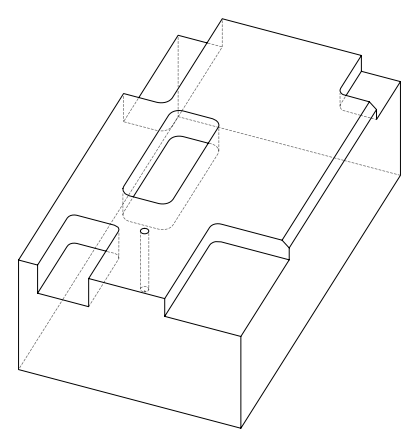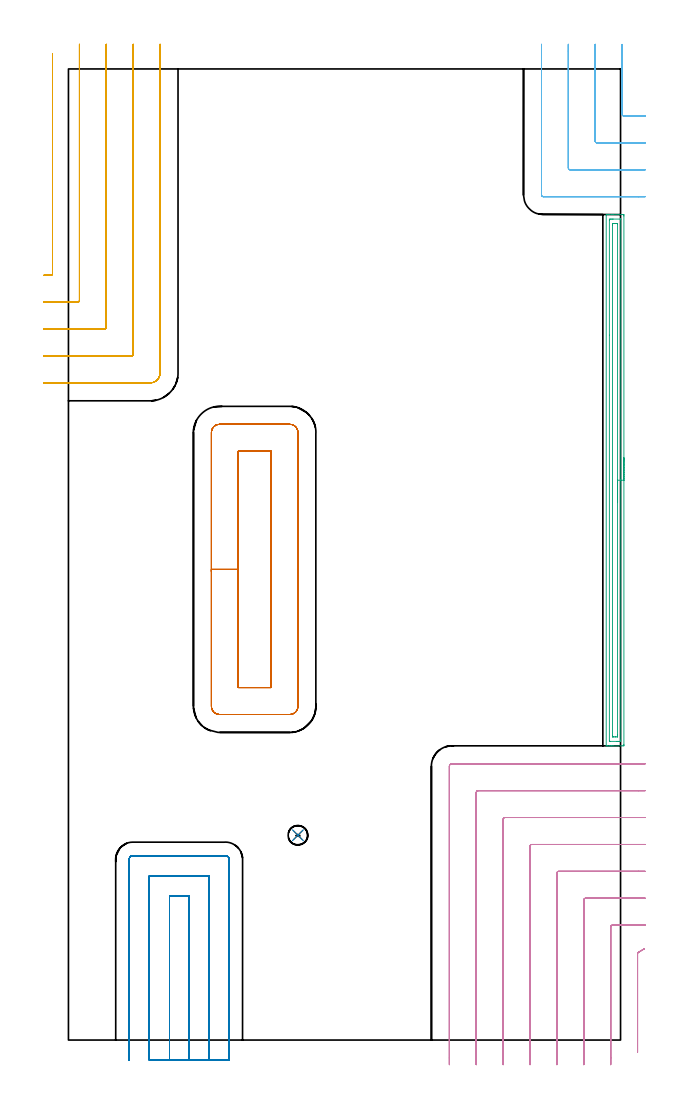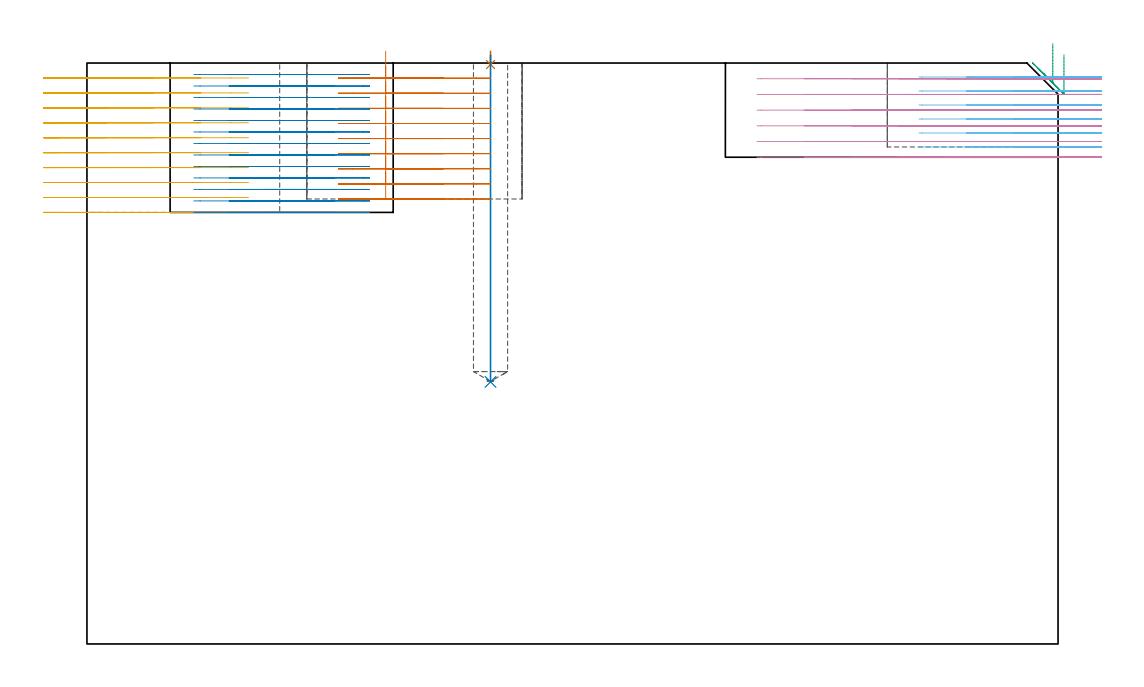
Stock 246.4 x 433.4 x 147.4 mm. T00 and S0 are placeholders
(PLAN: 8 operations, 4 tool changes, 71.5 min)
(1 SPOT_DRILL | STEP1POCKET | NXT0321_9005460120000 | 0.03 min | 2 mm3)
(2 DRILL_BLIND_HOLE_INTO_CENTER | STEP1POCKET | UGT0301_482 | 0.33 min | 4675 mm3)
(3 AREA_MILL | FG_CHAMFER_SURFACE | UGT0205_001 | 5.91 min | 7706 mm3)
(4 MILL_CORNER_NOTCH_RECTANGULAR | CORNER_NOTCH_RECTANGULAR | NXT0201_012 | Follow Part, ap 4, ae 75% | 14.42 min | 264300 mm3)
(5 MILL_CORNER_NOTCH_RECTANGULAR_1 | CORNER_NOTCH_RECTANGULAR_1 | NXT0201_012 | Follow Part, ap 4, ae 75% | 16.9 min | 273273 mm3)
(6 MILL_CORNER_NOTCH_RECTANGULAR_2 | CORNER_NOTCH_RECTANGULAR_2 | NXT0201_012 | Follow Part, ap 4, ae 75% | 4.27 min | 59438 mm3)
(7 MILL_RECTANGULAR_POCKET | POCKET_RECTANGULAR_STRAIGHT | NXT0201_012 | Follow Part, ap 4, ae 75% | 11.48 min | 270137 mm3)
(8 MILL_SLOT | SLOT_PARTIAL_RECTANGULAR | NXT0201_011 | Follow Part, ap 3, ae 75% | 18.15 min | 188485 mm3)
(TOOL NXT0321_9005460120000 | NC Spot Drill, 142deg, 12mm, Carbide, Uncoated | D12 PA142 FL30 Z2)
(TOOL UGT0301_482 | Carbide Drill 8.7 mm | D8.7 PA118 FL81 Z2)
(TOOL UGT0205_001 | Chamfer Mill 20 x 3 x 45 deg. | D20 FL50 Z2)
(TOOL NXT0201_012 | ENDMILL 16mm [2P460-1600-NA 1630] | D16 FL38 Z6)
(TOOL NXT0201_011 | ENDMILL 12mm [2P460-1200-NA 1630] | D12 FL38 Z6)
(OP 1 SPOT_DRILL)
G17 G21 G94 G90
T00 M6
G54
G17 G0 G90 X102.4 Y91.4 S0 M3
G43 Z157.4 H0
G94 G81 G98 Z147.026 F250. R150.4
G80
M5
M2
(OP 2 DRILL_BLIND_HOLE_INTO_CENTER)
G17 G21 G94 G90
T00 M6
G54
G17 G0 G90 X102.4 Y91.4 S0 M3
G43 Z157.4 H0
G94 G81 G98 Z66.5 F250. R149.4
G80
M5
M2
(OP 3 AREA_MILL)
G17 G21 G94 G90
T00 M6
G54
G17 G0 G90 X247.9 Y259.85 S1061 M3
G43 Z157.4 H0
Z149.5
G94 G1 Y259.812 Z148.628 F250.
Y259.698 Z147.763
Y259.509 Z146.912
Y259.247 Z146.08
Y258.913 Z145.274
Y258.51 Z144.5
Y258.042 Z143.764
Y257.51 Z143.072
Y256.921 Z142.429
Y256.278 Z141.84
Y255.586 Z141.308
Y254.85 Z140.84
Y254.076 Z140.437
Y253.27 Z140.103
Y252.438 Z139.841
Y251.586 Z139.652
Y250.722 Z139.538
Y249.85 Z139.5
X247.899 Y131.919 Z139.501
X247.896 Y131.486 Z139.502
X247.892 Y131.31 Z139.506
X247.47 Y131.3 Z139.927
X243.07 Z144.324
X242.529 Z144.867
X242.19 Z145.206
X241.649 Z145.747
X241.31 Z146.085
X240.632 Z146.768
X240.332 Z147.068
X239.996 Y131.301 Z147.394
X240. Y131.472 Z147.4
Y368.228
X239.996 Y368.399 Z147.394
X240.331 Y368.4 Z147.069
X240.632 Z146.768
X241.31 Z146.085
X242.529 Z144.867
X243.07 Z144.324
X247.199 Z140.198
X247.47 Y368.397 Z139.927
X247.892 Y368.39 Z139.506
X247.896 Y368.214 Z139.502
X247.899 Y367.781 Z139.501
X247.9 Y249.85 Z139.5
X246.486 Z140.914
X246.485 Y133.812 Z140.915
X246.484 Y133.706 Z140.916
X246.479 Y133.322 Z140.921
X246.103 Y133.307 Z141.297
X245.71 Y133.302 Z141.69
X245.229 Y133.3 Z142.171
X244.83 Z142.57
X241.71 Z145.69
X241.503 Y133.301 Z145.897
X241.471 Y133.303 Z145.929
X241.438 Y133.309 Z145.962
X241.421 Y133.314 Z145.979
X241.42 Y133.339 Z145.98
X241.415 Y133.599 Z145.985
X241.414 Y314.573 Z145.986
X241.415 Y365.888 Z145.985
X241.416 Y365.994 Z145.984
X241.421 Y366.378 Z145.979
X241.797 Y366.393 Z145.603
X242.19 Y366.398 Z145.21
X242.671 Y366.4 Z144.729
X243.07 Z144.33
X246.19 Z141.21
X246.397 Y366.399 Z141.003
X246.429 Y366.397 Z140.971
X246.462 Y366.391 Z140.938
X246.479 Y366.386 Z140.921
X246.48 Y366.361 Z140.92
X246.485 Y366.101 Z140.915
X246.486 Y249.85 Z140.914
X245.072 Z142.328
X245.071 Y136.141 Z142.329
X245.069 Y135.493 Z142.331
X245.067 Y135.37 Z142.333
X245.065 Y135.318 Z142.335
X245.011 Y135.308 Z142.389
X244.83 Y135.304 Z142.57
X244.14 Y135.3 Z143.26
X243.95 Z143.45
X243.259 Y135.301 Z144.141
X243.07 Y135.303 Z144.33
X242.881 Y135.309 Z144.519
X242.835 Y135.312 Z144.565
X242.833 Y135.346 Z144.567
X242.83 Y135.411 Z144.57
X242.829 Y135.493 Z144.571
Y135.738
Y363.559
X242.831 Y364.207 Z144.569
X242.833 Y364.33 Z144.567
X242.835 Y364.382 Z144.565
X242.889 Y364.392 Z144.511
X243.07 Y364.396 Z144.33
X243.761 Y364.4 Z143.639
X243.95 Z143.45
X244.641 Y364.399 Z142.759
X244.83 Y364.397 Z142.57
X245.019 Y364.391 Z142.381
X245.065 Y364.388 Z142.335
X245.067 Y364.354 Z142.333
X245.07 Y364.289 Z142.33
X245.071 Y364.207 Z142.329
X245.072 Y363.962 Z142.328
Y249.85
Y248.978 Z142.366
Y248.114 Z142.48
Y247.262 Z142.669
Y246.43 Z142.931
Y245.624 Z143.265
Y244.85 Z143.668
Y244.114 Z144.137
Y243.422 Z144.668
Y242.779 Z145.257
Y242.19 Z145.901
Y241.658 Z146.593
Y241.19 Z147.328
Y240.787 Z148.102
Y240.453 Z148.908
Y240.191 Z149.74
Y240.002 Z150.592
Y239.888 Z151.457
Y239.85 Z152.328
G0 Z157.4
M5
M2
(OP 4 MILL_CORNER_NOTCH_RECTANGULAR)
G17 G21 G94 G90
T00 M6
G54
G17 G0 G90 X256.998 Y40.694 S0 M3
G43 Z157.4 H1
Z143.417
G94 G1 X254.4 Y39.194 F250.
G3 X254. Y38.507 R0.8 F500.
G1 Y-2.498
Y-5.498 F250.
G0 Z157.4
X257.4 Y51.3
Z143.417
G1 X254.4
X242.794 F500.
G3 X242. Y50.506 R0.8
G1 Y-8.
Y-11. F250.
G0 Z157.4
X257.4 Y63.3
Z143.417
G1 X254.4
X230.794 F500.
G3 X230. Y62.506 R0.8
G1 Y-8.
Y-11. F250.
G0 Z157.4
X257.4 Y75.3
Z143.417
G1 X254.4
X218.795 F500.
G3 X218. Y74.505 R0.8
G1 Y-8.
Y-11. F250.
G0 Z157.4
X257.4 Y87.3
Z143.417
G1 X254.4
X206.795 F500.
G3 X206. Y86.505 R0.8
G1 Y-8.
Y-11. F250.
G0 Z157.4
X257.4 Y99.3
Z143.417
G1 X254.4
X194.795 F500.
G3 X194. Y98.505 R0.8
G1 Y-8.
Y-11. F250.
G0 Z157.4
X257.4 Y111.3
Z143.417
G1 X254.4
X182.796 F500.
G3 X182. Y110.504 R0.8
G1 Y-8.
Y-11. F250.
G0 Z157.4
X257.4 Y123.3
Z143.417
G1 X254.4
X171.1 F500.
G3 X170. Y122.2 R1.1
G1 Y-8.
Y-11. F250.
G0 Z157.4
X256.998 Y40.694
Z139.433
G1 X254.4 Y39.194
G3 X254. Y38.507 R0.8 F500.
G1 Y-2.498
Y-5.498 F250.
G0 Z157.4
X257.4 Y51.3
Z139.433
G1 X254.4
X242.794 F500.
G3 X242. Y50.506 R0.8
G1 Y-8.
Y-11. F250.
G0 Z157.4
X257.4 Y63.3
Z139.433
G1 X254.4
X230.794 F500.
G3 X230. Y62.506 R0.8
G1 Y-8.
Y-11. F250.
G0 Z157.4
X257.4 Y75.3
Z139.433
G1 X254.4
X218.795 F500.
G3 X218. Y74.505 R0.8
G1 Y-8.
Y-11. F250.
G0 Z157.4
X257.4 Y87.3
Z139.433
G1 X254.4
X206.795 F500.
G3 X206. Y86.505 R0.8
G1 Y-8.
Y-11. F250.
G0 Z157.4
X257.4 Y99.3
Z139.433
G1 X254.4
X194.795 F500.
G3 X194. Y98.505 R0.8
G1 Y-8.
Y-11. F250.
G0 Z157.4
X257.4 Y111.3
Z139.433
G1 X254.4
X182.796 F500.
G3 X182. Y110.504 R0.8
G1 Y-8.
Y-11. F250.
G0 Z157.4
X257.4 Y123.3
Z139.433
G1 X254.4
X171.1 F500.
G3 X170. Y122.2 R1.1
G1 Y-8.
Y-11. F250.
G0 Z157.4
X256.998 Y40.694
Z135.45
G1 X254.4 Y39.194
G3 X254. Y38.507 R0.8 F500.
G1 Y-2.498
Y-5.498 F250.
G0 Z157.4
X257.4 Y51.3
Z135.45
G1 X254.4
X242.794 F500.
G3 X242. Y50.506 R0.8
G1 Y-8.
Y-11. F250.
G0 Z157.4
X257.4 Y63.3
Z135.45
G1 X254.4
X230.794 F500.
G3 X230. Y62.506 R0.8
G1 Y-8.
Y-11. F250.
G0 Z157.4
X257.4 Y75.3
Z135.45
G1 X254.4
X218.795 F500.
G3 X218. Y74.505 R0.8
G1 Y-8.
Y-11. F250.
G0 Z157.4
X257.4 Y87.3
Z135.45
G1 X254.4
X206.795 F500.
G3 X206. Y86.505 R0.8
G1 Y-8.
Y-11. F250.
G0 Z157.4
X257.4 Y99.3
Z135.45
G1 X254.4
X194.795 F500.
G3 X194. Y98.505 R0.8
G1 Y-8.
Y-11. F250.
G0 Z157.4
X257.4 Y111.3
Z135.45
G1 X254.4
X182.796 F500.
G3 X182. Y110.504 R0.8
G1 Y-8.
Y-11. F250.
G0 Z157.4
X257.4 Y123.3
Z135.45
G1 X254.4
X171.1 F500.
G3 X170. Y122.2 R1.1
G1 Y-8.
Y-11. F250.
G0 Z157.4
X256.998 Y40.694
Z131.467
G1 X254.4 Y39.194
G3 X254. Y38.507 R0.8 F500.
G1 Y-2.498
Y-5.498 F250.
G0 Z157.4
X257.4 Y51.3
Z131.467
G1 X254.4
X242.794 F500.
G3 X242. Y50.506 R0.8
G1 Y-8.
Y-11. F250.
G0 Z157.4
X257.4 Y63.3
Z131.467
G1 X254.4
X230.794 F500.
G3 X230. Y62.506 R0.8
G1 Y-8.
Y-11. F250.
G0 Z157.4
X257.4 Y75.3
Z131.467
G1 X254.4
X218.795 F500.
G3 X218. Y74.505 R0.8
G1 Y-8.
Y-11. F250.
G0 Z157.4
X257.4 Y87.3
Z131.467
G1 X254.4
X206.795 F500.
G3 X206. Y86.505 R0.8
G1 Y-8.
Y-11. F250.
G0 Z157.4
X257.4 Y99.3
Z131.467
G1 X254.4
X194.795 F500.
G3 X194. Y98.505 R0.8
G1 Y-8.
Y-11. F250.
G0 Z157.4
X257.4 Y111.3
Z131.467
G1 X254.4
X182.796 F500.
G3 X182. Y110.504 R0.8
G1 Y-8.
Y-11. F250.
G0 Z157.4
X257.4 Y123.3
Z131.467
G1 X254.4
X171.1 F500.
G3 X170. Y122.2 R1.1
G1 Y-8.
Y-11. F250.
G0 Z157.4
X256.998 Y40.694
Z127.483
G1 X254.4 Y39.194
G3 X254. Y38.507 R0.8 F500.
G1 Y-2.498
Y-5.498 F250.
G0 Z157.4
X257.4 Y51.3
Z127.483
G1 X254.4
X242.794 F500.
G3 X242. Y50.506 R0.8
G1 Y-8.
Y-11. F250.
G0 Z157.4
X257.4 Y63.3
Z127.483
G1 X254.4
X230.794 F500.
G3 X230. Y62.506 R0.8
G1 Y-8.
Y-11. F250.
G0 Z157.4
X257.4 Y75.3
Z127.483
G1 X254.4
X218.795 F500.
G3 X218. Y74.505 R0.8
G1 Y-8.
Y-11. F250.
G0 Z157.4
X257.4 Y87.3
Z127.483
G1 X254.4
X206.795 F500.
G3 X206. Y86.505 R0.8
G1 Y-8.
Y-11. F250.
G0 Z157.4
X257.4 Y99.3
Z127.483
G1 X254.4
X194.795 F500.
G3 X194. Y98.505 R0.8
G1 Y-8.
Y-11. F250.
G0 Z157.4
X257.4 Y111.3
Z127.483
G1 X254.4
X182.796 F500.
G3 X182. Y110.504 R0.8
G1 Y-8.
Y-11. F250.
G0 Z157.4
X257.4 Y123.3
Z127.483
G1 X254.4
X171.1 F500.
G3 X170. Y122.2 R1.1
G1 Y-8.
Y-11. F250.
G0 Z157.4
X256.998 Y40.694
Z123.5
G1 X254.4 Y39.194
G3 X254. Y38.507 R0.8 F500.
G1 Y-2.498
Y-5.498 F250.
G0 Z157.4
X257.4 Y51.3
Z123.5
G1 X254.4
X242.794 F500.
G3 X242. Y50.506 R0.8
G1 Y-8.
Y-11. F250.
G0 Z157.4
X257.4 Y63.3
Z123.5
G1 X254.4
X230.794 F500.
G3 X230. Y62.506 R0.8
G1 Y-8.
Y-11. F250.
G0 Z157.4
X257.4 Y75.3
Z123.5
G1 X254.4
X218.795 F500.
G3 X218. Y74.505 R0.8
G1 Y-8.
Y-11. F250.
G0 Z157.4
X257.4 Y87.3
Z123.5
G1 X254.4
X206.795 F500.
G3 X206. Y86.505 R0.8
G1 Y-8.
Y-11. F250.
G0 Z157.4
X257.4 Y99.3
Z123.5
G1 X254.4
X194.795 F500.
G3 X194. Y98.505 R0.8
G1 Y-8.
Y-11. F250.
G0 Z157.4
X257.4 Y111.3
Z123.5
G1 X254.4
X182.796 F500.
G3 X182. Y110.504 R0.8
G1 Y-8.
Y-11. F250.
G0 Z157.4
X257.4 Y123.3
Z123.5
G1 X254.4
X171.1 F500.
G3 X170. Y122.2 R1.1
G1 Y-8.
Y-11. F250.
G0 Z157.4
M5
M2
(OP 5 MILL_CORNER_NOTCH_RECTANGULAR_1)
G17 G21 G94 G90
T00 M6
G54
G17 G0 G90 X-11. Y341.3 S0 M3
G43 Z157.4 H1
Z143.61
G94 G1 X-8. F250.
X-7.895 F500.
G3 X-7.1 Y342.095 R0.8
G1 Y437.086
Y440.086 F250.
G0 Z157.4
X-11. Y329.3
Z143.61
G1 X-8.
X4.105 F500.
G3 X4.9 Y330.095 R0.8
G1 Y441.4
Y444.4 F250.
G0 Z157.4
X-11. Y317.3
Z143.61
G1 X-8.
X16.105 F500.
G3 X16.9 Y318.095 R0.8
G1 Y441.4
Y444.4 F250.
G0 Z157.4
X-11. Y305.3
Z143.61
G1 X-8.
X28.104 F500.
G3 X28.9 Y306.096 R0.8
G1 Y441.4
Y444.4 F250.
G0 Z157.4
X-11. Y293.3
Z143.61
G1 X-8.
X36.5 F500.
G3 X40.9 Y297.7 R4.4
G1 Y441.4
Y444.4 F250.
G0 Z157.4
X-11. Y341.3
Z139.82
G1 X-8.
X-7.895 F500.
G3 X-7.1 Y342.095 R0.8
G1 Y437.086
Y440.086 F250.
G0 Z157.4
X-11. Y329.3
Z139.82
G1 X-8.
X4.105 F500.
G3 X4.9 Y330.095 R0.8
G1 Y441.4
Y444.4 F250.
G0 Z157.4
X-11. Y317.3
Z139.82
G1 X-8.
X16.105 F500.
G3 X16.9 Y318.095 R0.8
G1 Y441.4
Y444.4 F250.
G0 Z157.4
X-11. Y305.3
Z139.82
G1 X-8.
X28.104 F500.
G3 X28.9 Y306.096 R0.8
G1 Y441.4
Y444.4 F250.
G0 Z157.4
X-11. Y293.3
Z139.82
G1 X-8.
X36.5 F500.
G3 X40.9 Y297.7 R4.4
G1 Y441.4
Y444.4 F250.
G0 Z157.4
X-11. Y341.3
Z136.03
G1 X-8.
X-7.895 F500.
G3 X-7.1 Y342.095 R0.8
G1 Y437.086
Y440.086 F250.
G0 Z157.4
X-11. Y329.3
Z136.03
G1 X-8.
X4.105 F500.
G3 X4.9 Y330.095 R0.8
G1 Y441.4
Y444.4 F250.
G0 Z157.4
X-11. Y317.3
Z136.03
G1 X-8.
X16.105 F500.
G3 X16.9 Y318.095 R0.8
G1 Y441.4
Y444.4 F250.
G0 Z157.4
X-11. Y305.3
Z136.03
G1 X-8.
X28.104 F500.
G3 X28.9 Y306.096 R0.8
G1 Y441.4
Y444.4 F250.
G0 Z157.4
X-11. Y293.3
Z136.03
G1 X-8.
X36.5 F500.
G3 X40.9 Y297.7 R4.4
G1 Y441.4
Y444.4 F250.
G0 Z157.4
X-11. Y341.3
Z132.24
G1 X-8.
X-7.895 F500.
G3 X-7.1 Y342.095 R0.8
G1 Y437.086
Y440.086 F250.
G0 Z157.4
X-11. Y329.3
Z132.24
G1 X-8.
X4.105 F500.
G3 X4.9 Y330.095 R0.8
G1 Y441.4
Y444.4 F250.
G0 Z157.4
X-11. Y317.3
Z132.24
G1 X-8.
X16.105 F500.
G3 X16.9 Y318.095 R0.8
G1 Y441.4
Y444.4 F250.
G0 Z157.4
X-11. Y305.3
Z132.24
G1 X-8.
X28.104 F500.
G3 X28.9 Y306.096 R0.8
G1 Y441.4
Y444.4 F250.
G0 Z157.4
X-11. Y293.3
Z132.24
G1 X-8.
X36.5 F500.
G3 X40.9 Y297.7 R4.4
G1 Y441.4
Y444.4 F250.
G0 Z157.4
X-11. Y341.3
Z128.45
G1 X-8.
X-7.895 F500.
G3 X-7.1 Y342.095 R0.8
G1 Y437.086
Y440.086 F250.
G0 Z157.4
X-11. Y329.3
Z128.45
G1 X-8.
X4.105 F500.
G3 X4.9 Y330.095 R0.8
G1 Y441.4
Y444.4 F250.
G0 Z157.4
X-11. Y317.3
Z128.45
G1 X-8.
X16.105 F500.
G3 X16.9 Y318.095 R0.8
G1 Y441.4
Y444.4 F250.
G0 Z157.4
X-11. Y305.3
Z128.45
G1 X-8.
X28.104 F500.
G3 X28.9 Y306.096 R0.8
G1 Y441.4
Y444.4 F250.
G0 Z157.4
X-11. Y293.3
Z128.45
G1 X-8.
X36.5 F500.
G3 X40.9 Y297.7 R4.4
G1 Y441.4
Y444.4 F250.
G0 Z157.4
X-11. Y341.3
Z124.66
G1 X-8.
X-7.895 F500.
G3 X-7.1 Y342.095 R0.8
G1 Y437.086
Y440.086 F250.
G0 Z157.4
X-11. Y329.3
Z124.66
G1 X-8.
X4.105 F500.
G3 X4.9 Y330.095 R0.8
G1 Y441.4
Y444.4 F250.
G0 Z157.4
X-11. Y317.3
Z124.66
G1 X-8.
X16.105 F500.
G3 X16.9 Y318.095 R0.8
G1 Y441.4
Y444.4 F250.
G0 Z157.4
X-11. Y305.3
Z124.66
G1 X-8.
X28.104 F500.
G3 X28.9 Y306.096 R0.8
G1 Y441.4
Y444.4 F250.
G0 Z157.4
X-11. Y293.3
Z124.66
G1 X-8.
X36.5 F500.
G3 X40.9 Y297.7 R4.4
G1 Y441.4
Y444.4 F250.
G0 Z157.4
X-11. Y341.3
Z120.87
G1 X-8.
X-7.895 F500.
G3 X-7.1 Y342.095 R0.8
G1 Y437.086
Y440.086 F250.
G0 Z157.4
X-11. Y329.3
Z120.87
G1 X-8.
X4.105 F500.
G3 X4.9 Y330.095 R0.8
G1 Y441.4
Y444.4 F250.
G0 Z157.4
X-11. Y317.3
Z120.87
G1 X-8.
X16.105 F500.
G3 X16.9 Y318.095 R0.8
G1 Y441.4
Y444.4 F250.
G0 Z157.4
X-11. Y305.3
Z120.87
G1 X-8.
X28.104 F500.
G3 X28.9 Y306.096 R0.8
G1 Y441.4
Y444.4 F250.
G0 Z157.4
X-11. Y293.3
Z120.87
G1 X-8.
X36.5 F500.
G3 X40.9 Y297.7 R4.4
G1 Y441.4
Y444.4 F250.
G0 Z157.4
X-11. Y341.3
Z117.08
G1 X-8.
X-7.895 F500.
G3 X-7.1 Y342.095 R0.8
G1 Y437.086
Y440.086 F250.
G0 Z157.4
X-11. Y329.3
Z117.08
G1 X-8.
X4.105 F500.
G3 X4.9 Y330.095 R0.8
G1 Y441.4
Y444.4 F250.
G0 Z157.4
X-11. Y317.3
Z117.08
G1 X-8.
X16.105 F500.
G3 X16.9 Y318.095 R0.8
G1 Y441.4
Y444.4 F250.
G0 Z157.4
X-11. Y305.3
Z117.08
G1 X-8.
X28.104 F500.
G3 X28.9 Y306.096 R0.8
G1 Y441.4
Y444.4 F250.
G0 Z157.4
X-11. Y293.3
Z117.08
G1 X-8.
X36.5 F500.
G3 X40.9 Y297.7 R4.4
G1 Y441.4
Y444.4 F250.
G0 Z157.4
X-11. Y341.3
Z113.29
G1 X-8.
X-7.895 F500.
G3 X-7.1 Y342.095 R0.8
G1 Y437.086
Y440.086 F250.
G0 Z157.4
X-11. Y329.3
Z113.29
G1 X-8.
X4.105 F500.
G3 X4.9 Y330.095 R0.8
G1 Y441.4
Y444.4 F250.
G0 Z157.4
X-11. Y317.3
Z113.29
G1 X-8.
X16.105 F500.
G3 X16.9 Y318.095 R0.8
G1 Y441.4
Y444.4 F250.
G0 Z157.4
X-11. Y305.3
Z113.29
G1 X-8.
X28.104 F500.
G3 X28.9 Y306.096 R0.8
G1 Y441.4
Y444.4 F250.
G0 Z157.4
X-11. Y293.3
Z113.29
G1 X-8.
X36.5 F500.
G3 X40.9 Y297.7 R4.4
G1 Y441.4
Y444.4 F250.
G0 Z157.4
X-11. Y341.3
Z109.5
G1 X-8.
X-7.895 F500.
G3 X-7.1 Y342.095 R0.8
G1 Y437.086
Y440.086 F250.
G0 Z157.4
X-11. Y329.3
Z109.5
G1 X-8.
X4.105 F500.
G3 X4.9 Y330.095 R0.8
G1 Y441.4
Y444.4 F250.
G0 Z157.4
X-11. Y317.3
Z109.5
G1 X-8.
X16.105 F500.
G3 X16.9 Y318.095 R0.8
G1 Y441.4
Y444.4 F250.
G0 Z157.4
X-11. Y305.3
Z109.5
G1 X-8.
X28.104 F500.
G3 X28.9 Y306.096 R0.8
G1 Y441.4
Y444.4 F250.
G0 Z157.4
X-11. Y293.3
Z109.5
G1 X-8.
X36.5 F500.
G3 X40.9 Y297.7 R4.4
G1 Y441.4
Y444.4 F250.
G0 Z157.4
M5
M2
(OP 6 MILL_CORNER_NOTCH_RECTANGULAR_2)
G17 G21 G94 G90
T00 M6
G54
G17 G0 G90 X247.1 Y444.369 S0 M3
G43 Z157.4 H1
Z143.85
G94 G1 Y441.369 F250.
Y413.195 F500.
G3 X247.895 Y412.4 R0.8
G1 X254.4
X257.4 F250.
G0 Z157.4
X235.1 Y444.4
Z143.85
G1 Y441.4
Y401.196 F500.
G3 X235.896 Y400.4 R0.8
G1 X254.4
X257.4 F250.
G0 Z157.4
X223.1 Y444.4
Z143.85
G1 Y441.4
Y389.196 F500.
G3 X223.896 Y388.4 R0.8
G1 X254.4
X257.4 F250.
G0 Z157.4
X211.1 Y444.4
Z143.85
G1 Y441.4
Y377.196 F500.
G3 X211.896 Y376.4 R0.8
G1 X254.4
X257.4 F250.
G0 Z157.4
X247.1 Y444.369
Z140.3
G1 Y441.369
Y413.195 F500.
G3 X247.895 Y412.4 R0.8
G1 X254.4
X257.4 F250.
G0 Z157.4
X235.1 Y444.4
Z140.3
G1 Y441.4
Y401.196 F500.
G3 X235.896 Y400.4 R0.8
G1 X254.4
X257.4 F250.
G0 Z157.4
X223.1 Y444.4
Z140.3
G1 Y441.4
Y389.196 F500.
G3 X223.896 Y388.4 R0.8
G1 X254.4
X257.4 F250.
G0 Z157.4
X211.1 Y444.4
Z140.3
G1 Y441.4
Y377.196 F500.
G3 X211.896 Y376.4 R0.8
G1 X254.4
X257.4 F250.
G0 Z157.4
X247.1 Y444.369
Z136.75
G1 Y441.369
Y413.195 F500.
G3 X247.895 Y412.4 R0.8
G1 X254.4
X257.4 F250.
G0 Z157.4
X235.1 Y444.4
Z136.75
G1 Y441.4
Y401.196 F500.
G3 X235.896 Y400.4 R0.8
G1 X254.4
X257.4 F250.
G0 Z157.4
X223.1 Y444.4
Z136.75
G1 Y441.4
Y389.196 F500.
G3 X223.896 Y388.4 R0.8
G1 X254.4
X257.4 F250.
G0 Z157.4
X211.1 Y444.4
Z136.75
G1 Y441.4
Y377.196 F500.
G3 X211.896 Y376.4 R0.8
G1 X254.4
X257.4 F250.
G0 Z157.4
X247.1 Y444.369
Z133.2
G1 Y441.369
Y413.195 F500.
G3 X247.895 Y412.4 R0.8
G1 X254.4
X257.4 F250.
G0 Z157.4
X235.1 Y444.4
Z133.2
G1 Y441.4
Y401.196 F500.
G3 X235.896 Y400.4 R0.8
G1 X254.4
X257.4 F250.
G0 Z157.4
X223.1 Y444.4
Z133.2
G1 Y441.4
Y389.196 F500.
G3 X223.896 Y388.4 R0.8
G1 X254.4
X257.4 F250.
G0 Z157.4
X211.1 Y444.4
Z133.2
G1 Y441.4
Y377.196 F500.
G3 X211.896 Y376.4 R0.8
G1 X254.4
X257.4 F250.
G0 Z157.4
X247.1 Y444.369
Z129.65
G1 Y441.369
Y413.195 F500.
G3 X247.895 Y412.4 R0.8
G1 X254.4
X257.4 F250.
G0 Z157.4
X235.1 Y444.4
Z129.65
G1 Y441.4
Y401.196 F500.
G3 X235.896 Y400.4 R0.8
G1 X254.4
X257.4 F250.
G0 Z157.4
X223.1 Y444.4
Z129.65
G1 Y441.4
Y389.196 F500.
G3 X223.896 Y388.4 R0.8
G1 X254.4
X257.4 F250.
G0 Z157.4
X211.1 Y444.4
Z129.65
G1 Y441.4
Y377.196 F500.
G3 X211.896 Y376.4 R0.8
G1 X254.4
X257.4 F250.
G0 Z157.4
X247.1 Y444.369
Z126.1
G1 Y441.369
Y413.195 F500.
G3 X247.895 Y412.4 R0.8
G1 X254.4
X257.4 F250.
G0 Z157.4
X235.1 Y444.4
Z126.1
G1 Y441.4
Y401.196 F500.
G3 X235.896 Y400.4 R0.8
G1 X254.4
X257.4 F250.
G0 Z157.4
X223.1 Y444.4
Z126.1
G1 Y441.4
Y389.196 F500.
G3 X223.896 Y388.4 R0.8
G1 X254.4
X257.4 F250.
G0 Z157.4
X211.1 Y444.4
Z126.1
G1 Y441.4
Y377.196 F500.
G3 X211.896 Y376.4 R0.8
G1 X254.4
X257.4 F250.
G0 Z157.4
M5
M2
(OP 7 MILL_RECTANGULAR_POCKET)
G17 G21 G94 G90
T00 M6
G54
G17 G0 G90 X75.8 Y235.552 S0 M3
G43 Z157.4 H1
Z150.4
G94 G1 Y210.05 Z143.567 F250.
Y157.3 F500.
X90.4
Y262.8
X75.8
Y210.05
X63.8
Y148.9
G3 X67.4 Y145.3 R3.6
G1 X98.8
G3 X102.4 Y148.9 R3.6
G1 Y271.2
G3 X98.8 Y274.8 R3.6
G1 X67.4
G3 X63.8 Y271.2 R3.6
G1 Y210.05
Y209.05
G0 X75.8 Y235.552 Z146.567
G1 Y210.05 Z139.733 F250.
Y157.3 F500.
X90.4
Y262.8
X75.8
Y210.05
X63.8
Y148.9
G3 X67.4 Y145.3 R3.6
G1 X98.8
G3 X102.4 Y148.9 R3.6
G1 Y271.2
G3 X98.8 Y274.8 R3.6
G1 X67.4
G3 X63.8 Y271.2 R3.6
G1 Y210.05
Y209.05
G0 X75.8 Y235.552 Z142.733
G1 Y210.05 Z135.9 F250.
Y157.3 F500.
X90.4
Y262.8
X75.8
Y210.05
X63.8
Y148.9
G3 X67.4 Y145.3 R3.6
G1 X98.8
G3 X102.4 Y148.9 R3.6
G1 Y271.2
G3 X98.8 Y274.8 R3.6
G1 X67.4
G3 X63.8 Y271.2 R3.6
G1 Y210.05
Y209.05
G0 X75.8 Y235.552 Z138.9
G1 Y210.05 Z132.067 F250.
Y157.3 F500.
X90.4
Y262.8
X75.8
Y210.05
X63.8
Y148.9
G3 X67.4 Y145.3 R3.6
G1 X98.8
G3 X102.4 Y148.9 R3.6
G1 Y271.2
G3 X98.8 Y274.8 R3.6
G1 X67.4
G3 X63.8 Y271.2 R3.6
G1 Y210.05
Y209.05
G0 X75.8 Y235.552 Z135.067
G1 Y210.05 Z128.233 F250.
Y157.3 F500.
X90.4
Y262.8
X75.8
Y210.05
X63.8
Y148.9
G3 X67.4 Y145.3 R3.6
G1 X98.8
G3 X102.4 Y148.9 R3.6
G1 Y271.2
G3 X98.8 Y274.8 R3.6
G1 X67.4
G3 X63.8 Y271.2 R3.6
G1 Y210.05
Y209.05
G0 X75.8 Y235.552 Z131.233
G1 Y210.05 Z124.4 F250.
Y157.3 F500.
X90.4
Y262.8
X75.8
Y210.05
X63.8
Y148.9
G3 X67.4 Y145.3 R3.6
G1 X98.8
G3 X102.4 Y148.9 R3.6
G1 Y271.2
G3 X98.8 Y274.8 R3.6
G1 X67.4
G3 X63.8 Y271.2 R3.6
G1 Y210.05
Y209.05
G0 X75.8 Y235.552 Z127.4
G1 Y210.05 Z120.567 F250.
Y157.3 F500.
X90.4
Y262.8
X75.8
Y210.05
X63.8
Y148.9
G3 X67.4 Y145.3 R3.6
G1 X98.8
G3 X102.4 Y148.9 R3.6
G1 Y271.2
G3 X98.8 Y274.8 R3.6
G1 X67.4
G3 X63.8 Y271.2 R3.6
G1 Y210.05
Y209.05
G0 X75.8 Y235.552 Z123.567
G1 Y210.05 Z116.733 F250.
Y157.3 F500.
X90.4
Y262.8
X75.8
Y210.05
X63.8
Y148.9
G3 X67.4 Y145.3 R3.6
G1 X98.8
G3 X102.4 Y148.9 R3.6
G1 Y271.2
G3 X98.8 Y274.8 R3.6
G1 X67.4
G3 X63.8 Y271.2 R3.6
G1 Y210.05
Y209.05
G0 X75.8 Y235.552 Z119.733
G1 Y210.05 Z112.9 F250.
Y157.3 F500.
X90.4
Y262.8
X75.8
Y210.05
X63.8
Y148.9
G3 X67.4 Y145.3 R3.6
G1 X98.8
G3 X102.4 Y148.9 R3.6
G1 Y271.2
G3 X98.8 Y274.8 R3.6
G1 X67.4
G3 X63.8 Y271.2 R3.6
G1 Y210.05
Y209.05
G0 Z157.4
M5
M2
(OP 8 MILL_SLOT)
G17 G21 G94 G90
T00 M6
G54
G17 G0 G90 X53.7 Y-9. S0 M3
G43 Z157.4 H1
Z144.485
G94 G1 Y-6. F250.
Y64.3 F500.
X45.1
Y-6.
Y-9. F250.
X62.7
Y-6.
Y73.3 F500.
X36.1
Y-6.
Y-9. F250.
X71.7
Y-6.
Y80.7 F500.
G3 X70.1 Y82.3 R1.6
G1 X28.7
G3 X27.1 Y80.7 R1.6
G1 Y-6.
Y-9. F250.
G0 X53.7 Z141.569
G1 Y-6.
Y64.3 F500.
X45.1
Y-6.
Y-9. F250.
X62.7
Y-6.
Y73.3 F500.
X36.1
Y-6.
Y-9. F250.
X71.7
Y-6.
Y80.7 F500.
G3 X70.1 Y82.3 R1.6
G1 X28.7
G3 X27.1 Y80.7 R1.6
G1 Y-6.
Y-9. F250.
G0 X53.7 Z138.654
G1 Y-6.
Y64.3 F500.
X45.1
Y-6.
Y-9. F250.
X62.7
Y-6.
Y73.3 F500.
X36.1
Y-6.
Y-9. F250.
X71.7
Y-6.
Y80.7 F500.
G3 X70.1 Y82.3 R1.6
G1 X28.7
G3 X27.1 Y80.7 R1.6
G1 Y-6.
Y-9. F250.
G0 X53.7 Z135.738
G1 Y-6.
Y64.3 F500.
X45.1
Y-6.
Y-9. F250.
X62.7
Y-6.
Y73.3 F500.
X36.1
Y-6.
Y-9. F250.
X71.7
Y-6.
Y80.7 F500.
G3 X70.1 Y82.3 R1.6
G1 X28.7
G3 X27.1 Y80.7 R1.6
G1 Y-6.
Y-9. F250.
G0 X53.7 Z132.823
G1 Y-6.
Y64.3 F500.
X45.1
Y-6.
Y-9. F250.
X62.7
Y-6.
Y73.3 F500.
X36.1
Y-6.
Y-9. F250.
X71.7
Y-6.
Y80.7 F500.
G3 X70.1 Y82.3 R1.6
G1 X28.7
G3 X27.1 Y80.7 R1.6
G1 Y-6.
Y-9. F250.
G0 X53.7 Z129.908
G1 Y-6.
Y64.3 F500.
X45.1
Y-6.
Y-9. F250.
X62.7
Y-6.
Y73.3 F500.
X36.1
Y-6.
Y-9. F250.
X71.7
Y-6.
Y80.7 F500.
G3 X70.1 Y82.3 R1.6
G1 X28.7
G3 X27.1 Y80.7 R1.6
G1 Y-6.
Y-9. F250.
G0 X53.7 Z126.992
G1 Y-6.
Y64.3 F500.
X45.1
Y-6.
Y-9. F250.
X62.7
Y-6.
Y73.3 F500.
X36.1
Y-6.
Y-9. F250.
X71.7
Y-6.
Y80.7 F500.
G3 X70.1 Y82.3 R1.6
G1 X28.7
G3 X27.1 Y80.7 R1.6
G1 Y-6.
Y-9. F250.
G0 X53.7 Z124.077
G1 Y-6.
Y64.3 F500.
X45.1
Y-6.
Y-9. F250.
X62.7
Y-6.
Y73.3 F500.
X36.1
Y-6.
Y-9. F250.
X71.7
Y-6.
Y80.7 F500.
G3 X70.1 Y82.3 R1.6
G1 X28.7
G3 X27.1 Y80.7 R1.6
G1 Y-6.
Y-9. F250.
G0 X53.7 Z121.162
G1 Y-6.
Y64.3 F500.
X45.1
Y-6.
Y-9. F250.
X62.7
Y-6.
Y73.3 F500.
X36.1
Y-6.
Y-9. F250.
X71.7
Y-6.
Y80.7 F500.
G3 X70.1 Y82.3 R1.6
G1 X28.7
G3 X27.1 Y80.7 R1.6
G1 Y-6.
Y-9. F250.
G0 X53.7 Z118.246
G1 Y-6.
Y64.3 F500.
X45.1
Y-6.
Y-9. F250.
X62.7
Y-6.
Y73.3 F500.
X36.1
Y-6.
Y-9. F250.
X71.7
Y-6.
Y80.7 F500.
G3 X70.1 Y82.3 R1.6
G1 X28.7
G3 X27.1 Y80.7 R1.6
G1 Y-6.
Y-9. F250.
G0 X53.7 Z115.331
G1 Y-6.
Y64.3 F500.
X45.1
Y-6.
Y-9. F250.
X62.7
Y-6.
Y73.3 F500.
X36.1
Y-6.
Y-9. F250.
X71.7
Y-6.
Y80.7 F500.
G3 X70.1 Y82.3 R1.6
G1 X28.7
G3 X27.1 Y80.7 R1.6
G1 Y-6.
Y-9. F250.
G0 X53.7 Z112.415
G1 Y-6.
Y64.3 F500.
X45.1
Y-6.
Y-9. F250.
X62.7
Y-6.
Y73.3 F500.
X36.1
Y-6.
Y-9. F250.
X71.7
Y-6.
Y80.7 F500.
G3 X70.1 Y82.3 R1.6
G1 X28.7
G3 X27.1 Y80.7 R1.6
G1 Y-6.
Y-9. F250.
G0 X53.7 Z109.5
G1 Y-6.
Y64.3 F500.
X45.1
Y-6.
Y-9. F250.
X62.7
Y-6.
Y73.3 F500.
X36.1
Y-6.
Y-9. F250.
X71.7
Y-6.
Y80.7 F500.
G3 X70.1 Y82.3 R1.6
G1 X28.7
G3 X27.1 Y80.7 R1.6
G1 Y-6.
Y-9. F250.
G0 Z157.4
M5
M2
